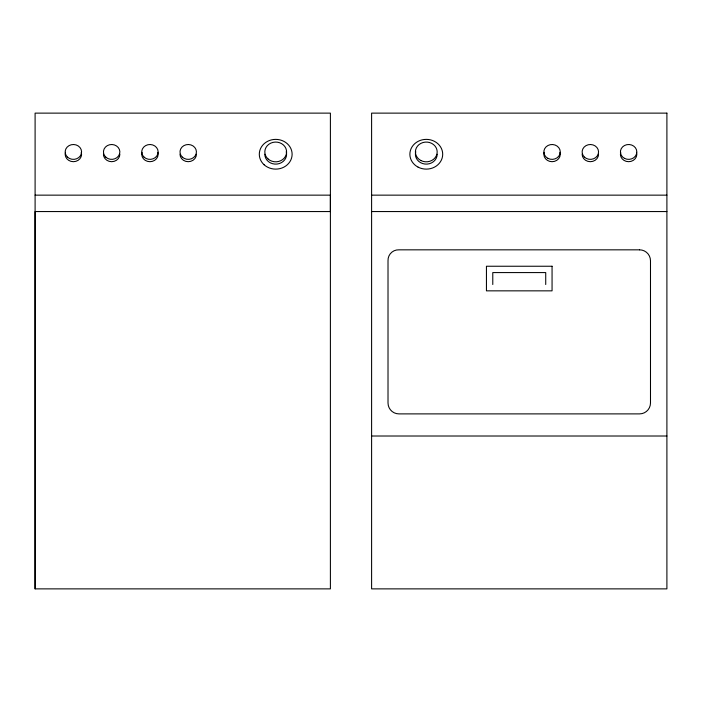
<?xml version="1.0" encoding="UTF-8"?>
<svg xmlns="http://www.w3.org/2000/svg" width="702" height="702" viewBox="0 0 702 702"><rect width="100%" height="100%" fill="white"/><g stroke="black" fill="none" stroke-linecap="round" stroke-linejoin="round"><path stroke-width="1.05" d="M35.1 588.873L35.1 113.127L330.396 113.127L330.396 588.873L35.1 588.873L35.1 211.556L330.396 211.556L330.396 195.147L35.1 195.147M371.604 195.147L666.9 195.147M371.604 211.556L666.9 211.556M371.604 436.012L666.9 436.012M545.726 284.512L545.726 272.578L492.778 272.578L492.778 284.512M437.179 154.247A10.89 9.872 0 0 1 424.868 164.04A10.89 9.872 0 0 1 415.768 151.693M636.547 152.325A8.205 7.432 0 0 1 628.623 161.688A8.205 7.432 0 0 1 620.7 152.325M559.985 152.325A8.205 7.432 0 0 1 552.062 161.688A8.205 7.432 0 0 1 544.138 152.325M598.543 154.247A8.205 7.432 0 0 1 590.338 161.688A8.205 7.432 0 0 1 582.142 154.247M81.3 152.325A8.205 7.432 0 0 1 73.377 161.688A8.205 7.432 0 0 1 65.453 152.325M119.858 154.247A8.205 7.432 0 0 1 111.662 161.688A8.205 7.432 0 0 1 103.457 154.247M286.232 151.693A10.89 9.872 0 0 1 277.132 164.04A10.89 9.872 0 0 1 264.821 154.247M157.862 152.325A8.205 7.432 0 0 1 149.938 161.688A8.205 7.432 0 0 1 142.015 152.325M196.42 154.247A8.205 7.432 0 0 1 188.215 161.688A8.205 7.432 0 0 1 180.01 154.247M666.9 113.127L371.604 113.127L371.604 588.873L666.9 588.873L666.9 113.127M639.557 249.833L398.947 249.833A10.46 10.46 0 0 0 388.013 260.775L388.013 402.948A10.934 10.934 0 0 0 398.947 413.89L639.557 413.89A10.934 10.934 0 0 0 650.491 402.948L650.491 260.775A10.934 10.934 0 0 0 639.557 249.833M552.062 266.242L486.442 266.242L486.442 290.847L552.062 290.847L552.062 266.242M624.517 158.38A8.205 7.432 0 0 0 636.828 151.939A8.205 7.432 0 0 0 624.517 145.498A8.205 7.432 0 0 0 624.517 158.38M584.538 157.204A8.205 7.432 0 0 0 598.262 153.87A8.205 7.432 0 0 0 588.223 144.761A8.205 7.432 0 0 0 584.538 157.204M418.085 167.129A16.409 14.874 0 0 0 442.699 154.247A16.409 14.874 0 0 0 418.085 141.365A16.409 14.874 0 0 0 418.085 167.129M547.964 158.38A8.205 7.432 0 0 0 560.266 151.939A8.205 7.432 0 0 0 547.964 145.498A8.205 7.432 0 0 0 547.964 158.38M420.849 160.495A10.89 9.872 0 0 0 437.179 151.939A10.89 9.872 0 0 0 420.849 143.392A10.89 9.872 0 0 0 420.849 160.495M105.862 157.204A8.205 7.432 0 0 0 119.577 153.87A8.205 7.432 0 0 0 109.538 144.761A8.205 7.432 0 0 0 105.862 157.204M264.11 164.768A16.409 14.874 0 0 0 291.558 158.099A16.409 14.874 0 0 0 271.463 139.882A16.409 14.874 0 0 0 264.11 164.768M182.415 157.204A8.205 7.432 0 0 0 196.139 153.87A8.205 7.432 0 0 0 186.091 144.761A8.205 7.432 0 0 0 182.415 157.204M268.006 158.924A10.89 9.872 0 0 0 286.232 154.501A10.89 9.872 0 0 0 272.894 142.409A10.89 9.872 0 0 0 268.006 158.924M67.576 157.204A8.205 7.432 0 0 0 81.3 153.87A8.205 7.432 0 0 0 71.253 144.761A8.205 7.432 0 0 0 67.576 157.204M144.138 157.204A8.205 7.432 0 0 0 157.862 153.87A8.205 7.432 0 0 0 147.815 144.761A8.205 7.432 0 0 0 144.138 157.204"/></g></svg>
